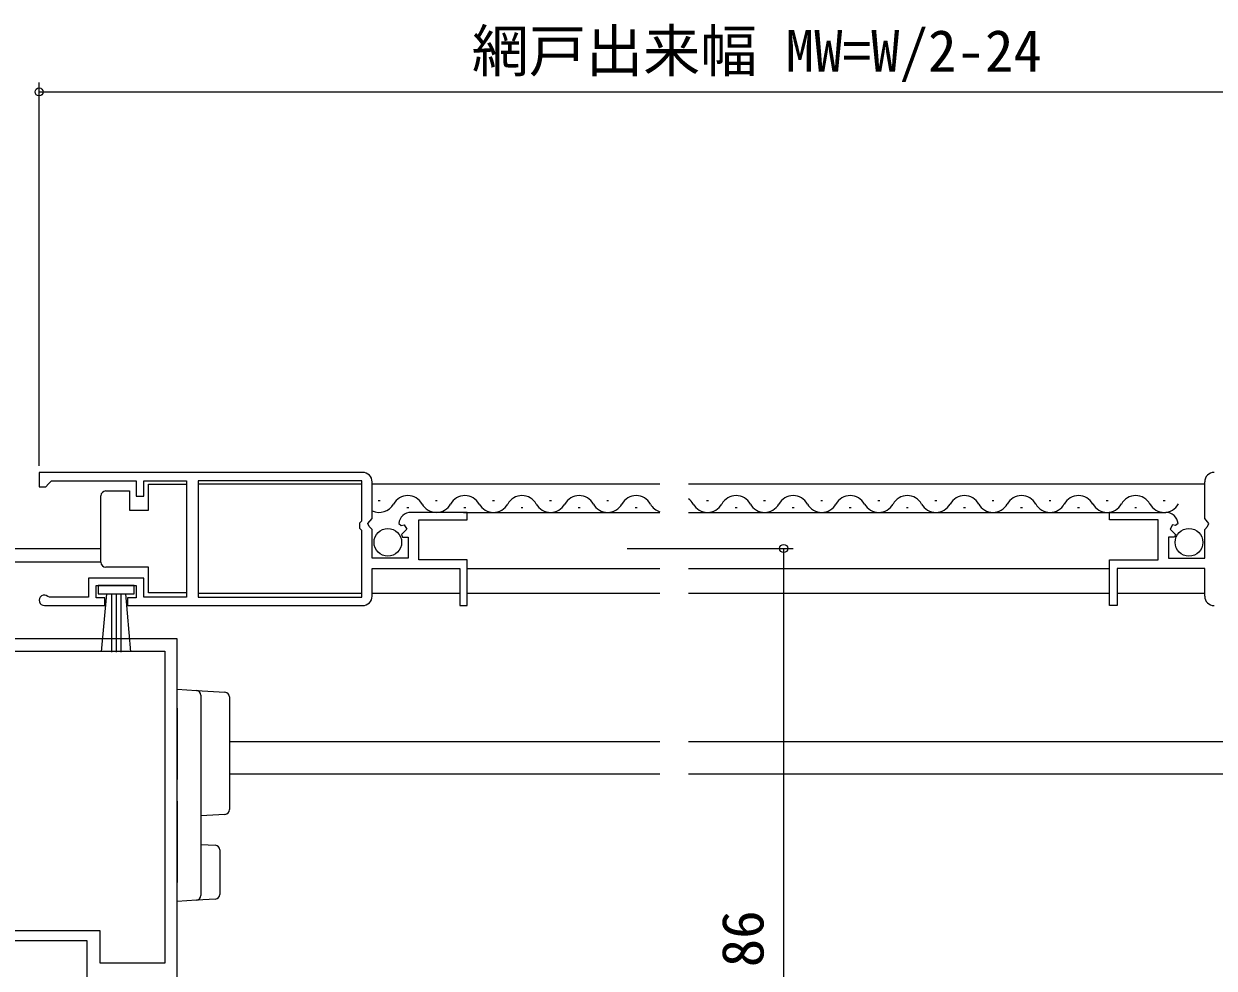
# Model space of a CAD drawing. Units: millimetres, scale not verified. Extents: x -693 to 693, y -1120 to 1122.
# Drawn here: x 231.7 to 356.9, y -774.8 to -675.5 of the extents above; entities that cross this region are included whole.
import ezdxf
from ezdxf.enums import TextEntityAlignment as Align

# ---------------------------------------------------------------- set-up
doc = ezdxf.new("R2010")
doc.units = ezdxf.units.MM
doc.header["$LTSCALE"] = 4
for name, color, linetype, lineweight in [('0-2_YKK_ZWAK', 4, 'Continuous', 9), ('0-3_YKK_11', 2, 'Continuous', 9), ('0-8_YKK_A1', 6, 'Continuous', 9), ('0-9_YSS_KE', 7, 'Continuous', 9)]:
    doc.layers.add(name, color=color, linetype=linetype, lineweight=lineweight)
doc.styles.add('ＭＳ ゴシック', font='')
doc.styles.get('ＭＳ ゴシック').set_extended_font_data('MS Gothic')

msp = doc.modelspace()

# ---------------------------------------------------------------- linework, layer by layer
at = {"layer": '0-2_YKK_ZWAK'}
for p, q in [((240.347, -724.643), (242.847, -724.643)), ((242.847, -724.643), (242.847, -726.643)), ((242.847, -726.643), (244.847, -726.643)), ((239.847, -732.143), (239.847, -731.643)), ((244.847, -732.643), (240.347, -732.643)), ((239.914, -741.57), (240.45, -735.443)), ((240.95, -735.443), (240.95, -741.593)), ((241.45, -735.443), (241.45, -741.593)), ((241.95, -735.443), (241.95, -741.593)), ((242.986, -741.57), (242.45, -735.443)), ((247.853, -745.491), (249.884, -745.615)), ((247.853, -747.487), (247.853, -745.491)), ((249.884, -745.615), (252.884, -745.798)), ((247.853, -747.487), (247.853, -752.691)), ((247.853, -752.691), (247.853, -754.972)), ((250.353, -752.691), (250.353, -755.241)), ((247.853, -757.248), (247.853, -765.795)), ((252.884, -758.636), (250.353, -758.791)), ((250.353, -761.791), (251.884, -761.884)), ((252.353, -762.383), (252.353, -767.045)), ((251.884, -767.544), (249.884, -767.667))]:
    msp.add_line(p, q, dxfattribs=at)
for points in [[(244.847, -726.643), (244.847, -723.943), (248.847, -723.943), (248.847, -735.343)], [(239.847, -731.643), (239.847, -725.643), (239.847, -725.143)], [(248.847, -735.343), (244.847, -735.343), (244.847, -732.643)], [(250.353, -746.114), (250.353, -747.611), (250.353, -752.691)], [(253.353, -746.298), (253.353, -747.795), (253.353, -756.64), (253.353, -758.137)], [(247.853, -755.124), (247.853, -755.099), (247.853, -755.073), (247.853, -755.048), (247.853, -755.022), (247.853, -754.997), (247.853, -754.972)], [(247.853, -756.163), (247.853, -756.136), (247.853, -756.108), (247.853, -756.081), (247.853, -756.054), (247.853, -756.027), (247.853, -756), (247.853, -755.972), (247.853, -755.945), (247.853, -755.918), (247.853, -755.891), (247.853, -755.864), (247.853, -755.837), (247.853, -755.81), (247.853, -755.783), (247.853, -755.756), (247.853, -755.729), (247.853, -755.703), (247.853, -755.676), (247.853, -755.649), (247.853, -755.622), (247.853, -755.596), (247.853, -755.569), (247.853, -755.542), (247.853, -755.516), (247.853, -755.489), (247.853, -755.463), (247.853, -755.437), (247.853, -755.41), (247.853, -755.384), (247.853, -755.358), (247.853, -755.332), (247.853, -755.305), (247.853, -755.279), (247.853, -755.253), (247.853, -755.227), (247.853, -755.202), (247.853, -755.176), (247.853, -755.15), (247.853, -755.124)], [(250.353, -755.241), (250.353, -755.264), (250.353, -755.286), (250.353, -755.309), (250.353, -755.332), (250.353, -755.355), (250.353, -755.377), (250.353, -755.4), (250.353, -755.423), (250.353, -755.446), (250.353, -755.469), (250.353, -755.492), (250.353, -755.515), (250.353, -755.538), (250.353, -755.562), (250.353, -755.585), (250.353, -755.608), (250.353, -755.631), (250.353, -755.655), (250.353, -755.678), (250.353, -755.701), (250.353, -755.725), (250.353, -755.748), (250.353, -755.772), (250.353, -755.796), (250.353, -755.819), (250.353, -755.843), (250.353, -755.867), (250.353, -755.89), (250.353, -755.914), (250.353, -755.938), (250.353, -755.962), (250.353, -755.986), (250.353, -756.01), (250.353, -756.034), (250.353, -756.058), (250.353, -756.082), (250.353, -756.106), (250.353, -756.13), (250.353, -756.154)], [(247.853, -757.248), (247.853, -757.22), (247.853, -757.192), (247.853, -757.163), (247.853, -757.135), (247.853, -757.107), (247.853, -757.079), (247.853, -757.05), (247.853, -757.022), (247.853, -756.994), (247.853, -756.966), (247.853, -756.938), (247.853, -756.91), (247.853, -756.882), (247.853, -756.854), (247.853, -756.826), (247.853, -756.798), (247.853, -756.77), (247.853, -756.742), (247.853, -756.714), (247.853, -756.687), (247.853, -756.659), (247.853, -756.631), (247.853, -756.603), (247.853, -756.576), (247.853, -756.548), (247.853, -756.52), (247.853, -756.493), (247.853, -756.465), (247.853, -756.437), (247.853, -756.41), (247.853, -756.382), (247.853, -756.355), (247.853, -756.327), (247.853, -756.3), (247.853, -756.272), (247.853, -756.245), (247.853, -756.218), (247.853, -756.19), (247.853, -756.163)], [(250.353, -756.154), (250.353, -756.179), (250.353, -756.203), (250.353, -756.227), (250.353, -756.252), (250.353, -756.276), (250.353, -756.3), (250.353, -756.325), (250.353, -756.349), (250.353, -756.374), (250.353, -756.399), (250.353, -756.423), (250.353, -756.448), (250.353, -756.473), (250.353, -756.498), (250.353, -756.523), (250.353, -756.547), (250.353, -756.572), (250.353, -756.597), (250.353, -756.622), (250.353, -756.647), (250.353, -756.672), (250.353, -756.697), (250.353, -756.722), (250.353, -756.747), (250.353, -756.772), (250.353, -756.798), (250.353, -756.823), (250.353, -756.848), (250.353, -756.873), (250.353, -756.898), (250.353, -756.924), (250.353, -756.949), (250.353, -756.974), (250.353, -756.999), (250.353, -757.025), (250.353, -757.05), (250.353, -757.075), (250.353, -757.101), (250.353, -757.126)], [(250.353, -757.126), (250.353, -757.151), (250.353, -757.177), (250.353, -757.202), (250.353, -757.227), (250.353, -757.253), (250.353, -757.278)], [(250.353, -757.278), (250.353, -765.67), (250.353, -767.168)], [(249.884, -767.667), (247.853, -767.791), (247.853, -765.795)]]:
    msp.add_lwpolyline(points, dxfattribs=at)
msp.add_lwpolyline([(239.55, -735.443), (243.35, -735.443), (243.35, -734.593), (239.55, -734.593)], close=True, dxfattribs=at)
for centre in [(269.998, -730.043), (354.205, -730.043)]:
    msp.add_circle(centre, 1.45, dxfattribs=at)
for centre, start, end in [((240.347, -725.143), 90, 179.99999), ((240.347, -732.143), 180.00005, 270), ((249.853, -746.114), 0, 86.5), ((252.853, -746.298), 0, 86.5), ((252.853, -758.137), 273.5, 0), ((251.853, -762.383), 0, 86.5), ((249.853, -767.168), 273.5, 0), ((251.853, -767.045), 273.5, 0)]:
    msp.add_arc(centre, 0.5, start, end, dxfattribs=at)
at = {"layer": '0-3_YKK_11'}
for p, q in [((250.05, -723.893), (267.25, -723.893)), ((268.35, -723.893), (298.603, -723.893)), ((301.603, -723.893), (355.853, -723.893)), ((269, -725.633), (269.2, -725.633)), ((275, -725.633), (275.2, -725.633)), ((281, -725.633), (281.2, -725.633)), ((287, -725.633), (287.2, -725.633)), ((293, -725.633), (293.2, -725.633)), ((303.5, -725.633), (303.7, -725.633)), ((309.5, -725.633), (309.7, -725.633)), ((315.5, -725.633), (315.7, -725.633)), ((321.5, -725.633), (321.7, -725.633)), ((327.5, -725.633), (327.7, -725.633)), ((333.5, -725.633), (333.7, -725.633)), ((339.5, -725.632), (339.7, -725.632)), ((345.5, -725.632), (345.7, -725.632)), ((351.5, -725.632), (351.7, -725.632)), ((272, -726.393), (272.2, -726.393)), ((277.95, -726.893), (298.603, -726.893)), ((278, -726.393), (278.2, -726.393)), ((284, -726.393), (284.2, -726.393)), ((290, -726.393), (290.2, -726.393)), ((296, -726.393), (296.2, -726.393)), ((301.603, -726.893), (351.758, -726.893)), ((306.5, -726.393), (306.7, -726.393)), ((312.5, -726.393), (312.7, -726.393)), ((318.5, -726.393), (318.7, -726.393)), ((324.5, -726.393), (324.7, -726.393)), ((330.5, -726.393), (330.7, -726.393)), ((336.5, -726.393), (336.7, -726.393)), ((342.5, -726.392), (342.7, -726.392)), ((348.5, -726.392), (348.7, -726.392)), ((149.603, -730.693), (239.847, -730.693)), ((149.603, -732.093), (239.847, -732.093)), ((278.35, -732.793), (298.603, -732.793)), ((301.603, -732.793), (345.853, -732.793)), ((250.05, -735.393), (267.25, -735.393)), ((268.35, -735.393), (277.55, -735.393)), ((278.35, -735.393), (298.603, -735.393)), ((301.603, -735.393), (345.853, -735.393)), ((346.653, -735.393), (355.853, -735.393)), ((253.353, -750.993), (298.603, -750.993)), ((301.603, -750.993), (370.853, -750.993)), ((253.353, -754.393), (298.603, -754.393)), ((301.603, -754.393), (370.853, -754.393))]:
    msp.add_line(p, q, dxfattribs=at)
for centre, start, end in [((272.1, -726.851), 29.19937, 150.80063), ((278.1, -726.851), 29.19937, 150.80063), ((284.1, -726.851), 29.19937, 150.80063), ((290.1, -726.851), 29.19937, 150.80063), ((296.1, -726.851), 29.19937, 150.80063), ((300.6, -726.851), 29.19937, 54.27857), ((306.6, -726.851), 29.19937, 150.80063), ((312.6, -726.851), 29.19937, 150.80063), ((318.6, -726.851), 29.19937, 150.80063), ((324.6, -726.851), 29.19937, 150.80063), ((330.6, -726.851), 29.19937, 150.80063), ((336.6, -726.851), 29.19937, 150.80063), ((342.6, -726.851), 29.19937, 150.80063), ((348.6, -726.851), 29.19937, 150.80063), ((269.1, -725.175), 244.12041, 330.80936), ((275.1, -725.175), 209.19064, 330.80936), ((281.1, -725.175), 209.19064, 330.80936), ((287.1, -725.175), 209.19064, 330.80936), ((293.1, -725.175), 209.19064, 330.80936), ((299.1, -725.175), 209.19064, 253.20217), ((303.6, -725.175), 209.19064, 330.80936), ((309.6, -725.175), 209.19064, 330.80936), ((315.6, -725.175), 209.19064, 330.80936), ((321.6, -725.175), 209.19064, 330.80936), ((327.6, -725.175), 209.19064, 330.80936), ((333.6, -725.175), 209.19064, 330.80936), ((339.6, -725.174), 209.19064, 330.80936), ((345.6, -725.174), 209.19064, 330.80936), ((351.6, -725.174), 209.19064, 330.80936)]:
    msp.add_arc(centre, 1.718, start, end, dxfattribs=at)
at = {"layer": '0-8_YKK_A1'}
for p, q in [((233.35, -721.993), (233.35, -681.693)), ((233.35, -682.693), (390.853, -682.693)), ((295.16, -730.692), (312.603, -730.692)), ((311.603, -730.692), (311.603, -816.692))]:
    msp.add_line(p, q, dxfattribs=at)
for centre in [(233.35, -682.693), (311.603, -730.692)]:
    msp.add_circle(centre, 0.425, dxfattribs=at)
at = {"layer": '0-9_YSS_KE'}
for p, q in [((267.25, -723.593), (250.05, -723.593)), ((247.853, -776.393), (247.853, -740.193)), ((246.553, -741.493), (246.553, -774.293))]:
    msp.add_line(p, q, dxfattribs=at)
for points in [[(267.35, -722.693), (233.35, -722.693), (233.35, -724.193), (234.05, -724.193), (234.35, -723.893), (234.65, -723.593), (243.55, -723.593), (243.55, -725.193), (244.35, -725.193), (244.35, -723.593), (248.85, -723.593), (248.85, -735.793), (244.35, -735.793), (244.35, -733.793), (238.55, -733.793), (238.55, -735.793), (234.448, -735.793), (234.255, -735.723)], [(271.151, -728.075), (271.402, -728.287), (271.721, -728.201), (271.991, -728.67), (271.426, -729.235), (271.533, -729.493), (272.15, -729.493), (272.15, -731.693), (268.35, -731.693), (268.35, -728.693), (268.05, -728.393), (267.897, -728.065), (268.35, -727.525), (268.35, -723.693)], [(353.052, -728.075), (352.801, -728.287), (352.483, -728.201), (352.212, -728.67), (352.778, -729.235), (352.67, -729.493), (352.053, -729.493), (352.053, -731.693), (355.853, -731.693), (355.853, -728.693), (356.153, -728.393), (356.306, -728.065), (355.853, -727.525), (355.853, -723.693)], [(268.35, -735.693), (268.35, -732.793), (277.55, -732.793), (277.55, -736.693), (278.35, -736.693), (278.35, -731.893), (273.25, -731.893), (273.25, -727.693), (278.35, -727.693), (278.35, -726.893), (272.446, -726.893)], [(355.853, -735.693), (355.853, -732.793), (346.653, -732.793), (346.653, -736.693), (345.853, -736.693), (345.853, -731.893), (350.953, -731.893), (350.953, -727.693), (345.853, -727.693), (345.853, -726.893), (351.758, -726.893)], [(233.9, -736.693), (240.25, -736.693), (240.25, -735.893), (239.35, -735.893), (239.35, -734.593), (243.55, -734.593), (243.55, -735.893), (242.65, -735.893), (242.65, -736.693), (267.35, -736.693)], [(247.853, -740.193), (197.853, -740.193), (197.853, -741.793), (199.253, -741.793), (199.253, -740.993), (200.706, -740.993), (200.93, -741.093), (201.153, -741.193), (213.853, -741.193), (213.853, -770.893), (198.753, -770.893), (198.753, -768.693), (198.953, -768.493), (199.253, -768.193), (199.253, -767.793), (197.853, -767.793), (197.853, -771.893), (238.353, -771.893), (238.353, -776.893)]]:
    msp.add_lwpolyline(points, dxfattribs=at)
for points in [[(267.25, -723.593), (250.05, -723.593), (250.05, -735.793), (267.25, -735.793), (267.25, -728.793), (267.05, -728.593), (267.05, -727.993), (267.25, -727.793)], [(246.553, -741.493), (246.553, -774.293), (239.753, -774.293), (239.753, -770.893), (214.553, -770.893), (214.553, -768.586), (214.953, -767.893), (214.953, -759.741), (215.053, -759.517), (215.153, -759.293), (215.153, -741.493)]]:
    msp.add_lwpolyline(points, close=True, dxfattribs=at)
for centre, radius, start, end in [((267.35, -723.693), 1, 0.00001, 89.99999), ((356.853, -723.693), 1, 90.00001, 179.99999), ((272.446, -728.193), 1.3, 89.99998, 174.7841), ((351.758, -728.193), 1.3, 5.2159, 90.00002), ((233.9, -736.143), 0.55, 49.88082, 269.99997), ((267.35, -735.693), 1, 270.00001, 359.99999), ((356.853, -735.693), 1, 180.00001, 269.99999)]:
    msp.add_arc(centre, radius, start, end, dxfattribs=at)

# ---------------------------------------------------------------- texts
at = {"layer": '0-8_YKK_A1', "style": 'ＭＳ ゴシック'}
msp.add_text('網戸出来幅 MW=W/2-24', height=4.399, dxfattribs=at).set_placement((278.822, -681.893), align=Align.BOTTOM_LEFT)
msp.add_text('86', height=4.399, rotation=90, dxfattribs=at).set_placement((310.803, -774.713), align=Align.BOTTOM_LEFT)

doc.saveas('drawing.dxf')
